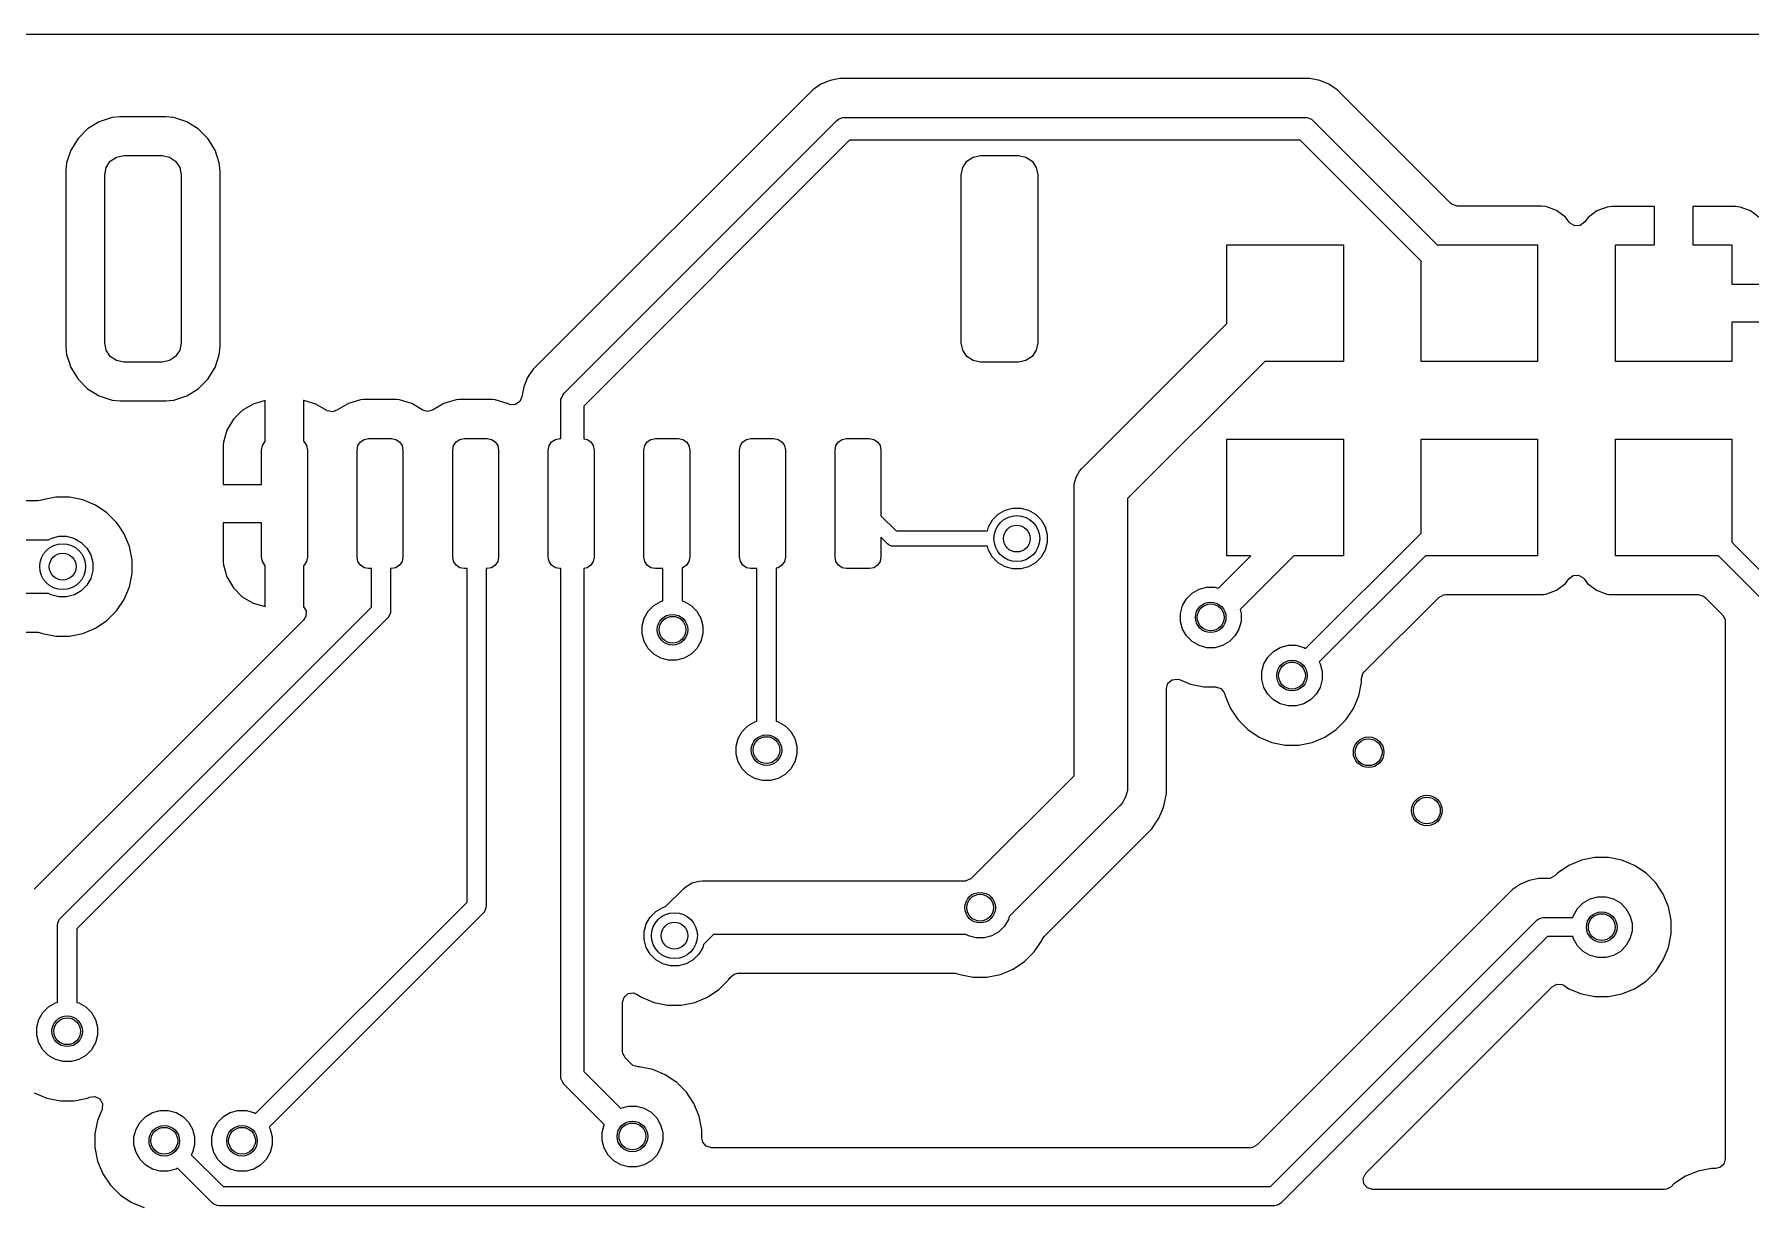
# Model space of a CAD drawing. Header units: inches. Extents: x -2.18 to 1.8, y 0.44 to 2.81.
# Drawn here: x -0.247 to 0.637, y 2.211 to 2.815 of the extents above; entities that cross this region are included whole.
import ezdxf

# ---------------------------------------------------------------- set-up
doc = ezdxf.new("R2010")
doc.units = ezdxf.units.IN
doc.header["$MEASUREMENT"] = 0
doc.layers.add('BLACK', color=250, linetype='CONTINUOUS')

msp = doc.modelspace()

# ---------------------------------------------------------------- linework, layer by layer
at = {"layer": 'BLACK', "linetype": 'CONTINUOUS'}
for p, q in [((-2.1747, 2.81459), (0.99983, 2.81459)), ((0.15379, 2.78608), (0.00986, 2.64216)), ((0.15803, 2.78892), (0.15379, 2.78608)), ((0.15379, 2.78608), (0.15379, 2.78608)), ((0.16275, 2.79087), (0.15803, 2.78892)), ((0.15803, 2.78892), (0.15803, 2.78892)), ((0.16693, 2.7917), (0.16275, 2.79087)), ((0.16275, 2.79087), (0.16275, 2.79087)), ((0.16776, 2.79187), (0.16693, 2.7917)), ((0.16693, 2.7917), (0.16693, 2.7917)), ((0.4098, 2.79187), (0.16776, 2.79187)), ((0.16776, 2.79187), (0.16776, 2.79187)), ((0.41481, 2.79087), (0.4098, 2.79187)), ((0.4098, 2.79187), (0.4098, 2.79187)), ((0.41952, 2.78892), (0.41481, 2.79087)), ((0.41481, 2.79087), (0.41481, 2.79087)), ((0.42377, 2.78608), (0.41952, 2.78892)), ((0.41952, 2.78892), (0.41952, 2.78892)), ((0.41952, 2.78892), (0.41952, 2.78892)), ((0.41952, 2.78892), (0.41952, 2.78892)), ((0.41952, 2.78892), (0.41952, 2.78892)), ((0.48222, 2.72763), (0.42377, 2.78608)), ((0.42377, 2.78608), (0.42377, 2.78608)), ((-0.21947, 2.76591), (-0.22441, 2.76097)), ((-0.21353, 2.76957), (-0.21947, 2.76591)), ((-0.20691, 2.77177), (-0.21353, 2.76957)), ((-0.21353, 2.76957), (-0.21353, 2.76957)), ((-0.20282, 2.77218), (-0.20691, 2.77177)), ((-0.17915, 2.77218), (-0.20282, 2.77218)), ((-0.20282, 2.77218), (-0.20282, 2.77218)), ((-0.17506, 2.77177), (-0.17915, 2.77218)), ((-0.16844, 2.76957), (-0.17506, 2.77177)), ((-0.16797, 2.76928), (-0.16844, 2.76957)), ((-0.16844, 2.76957), (-0.16844, 2.76957)), ((-0.16249, 2.76591), (-0.16797, 2.76928)), ((-0.15756, 2.76097), (-0.16249, 2.76591)), ((0.02582, 2.62981), (0.16614, 2.77012)), ((0.16614, 2.77012), (0.16703, 2.77086)), ((0.16703, 2.77086), (0.16828, 2.77137)), ((0.16828, 2.77137), (0.16916, 2.77174)), ((0.16916, 2.77174), (0.17031, 2.77185)), ((0.17031, 2.77185), (0.40724, 2.77185)), ((0.40724, 2.77185), (0.4084, 2.77174)), ((0.4084, 2.77174), (0.40928, 2.77137)), ((0.40928, 2.77137), (0.41052, 2.77086)), ((0.41052, 2.77086), (0.41142, 2.77012)), ((0.41142, 2.77012), (0.47536, 2.70618)), ((-0.22441, 2.76097), (-0.22808, 2.75503)), ((-0.15389, 2.75503), (-0.15756, 2.76097)), ((0.17276, 2.76004), (0.03591, 2.62318)), ((0.4048, 2.76004), (0.17276, 2.76004)), ((0.46701, 2.69783), (0.4048, 2.76004)), ((-0.23027, 2.7484), (-0.23069, 2.74431)), ((-0.22808, 2.75503), (-0.23027, 2.7484)), ((-0.22808, 2.75503), (-0.22808, 2.75503)), ((-0.20992, 2.74609), (-0.20779, 2.74928)), ((-0.20779, 2.74928), (-0.20459, 2.75142)), ((-0.20459, 2.75142), (-0.20083, 2.75217)), ((-0.20083, 2.75217), (-0.18114, 2.75217)), ((-0.18114, 2.75217), (-0.17738, 2.75142)), ((-0.17738, 2.75142), (-0.17418, 2.74928)), ((-0.17418, 2.74928), (-0.17205, 2.74609)), ((-0.1517, 2.7484), (-0.15389, 2.75503)), ((-0.15128, 2.74431), (-0.1517, 2.7484)), ((0.23102, 2.74609), (0.23316, 2.74928)), ((0.23316, 2.74928), (0.23635, 2.75142)), ((0.23635, 2.75142), (0.24012, 2.75217)), ((0.24012, 2.75217), (0.2598, 2.75217)), ((0.2598, 2.75217), (0.26357, 2.75142)), ((0.26357, 2.75142), (0.26676, 2.74928)), ((0.26676, 2.74928), (0.2689, 2.74609)), ((-0.23069, 2.74431), (-0.23069, 2.65372)), ((-0.21067, 2.74232), (-0.20992, 2.74609)), ((-0.21067, 2.65571), (-0.21067, 2.74232)), ((-0.17205, 2.74609), (-0.1713, 2.74232)), ((-0.1713, 2.74232), (-0.1713, 2.65571)), ((-0.15128, 2.65372), (-0.15128, 2.74431)), ((0.23028, 2.74232), (0.23102, 2.74609)), ((0.23028, 2.65571), (0.23028, 2.74232)), ((0.2689, 2.74609), (0.26965, 2.74232)), ((0.26965, 2.74232), (0.26965, 2.65571)), ((0.48303, 2.72698), (0.48222, 2.72763)), ((0.48567, 2.7262), (0.48303, 2.72698)), ((0.52892, 2.7262), (0.48567, 2.7262)), ((0.53131, 2.72594), (0.52892, 2.7262)), ((0.52892, 2.7262), (0.52892, 2.7262)), ((0.53582, 2.72426), (0.53131, 2.72594)), ((0.5367, 2.72393), (0.53582, 2.72426)), ((0.54131, 2.72048), (0.5367, 2.72393)), ((0.55748, 2.72364), (0.55295, 2.72024)), ((0.56278, 2.72561), (0.55748, 2.72364)), ((0.55748, 2.72364), (0.55748, 2.72364)), ((0.56512, 2.72587), (0.56278, 2.72561)), ((0.56278, 2.72561), (0.56278, 2.72561)), ((0.58717, 2.72587), (0.56512, 2.72587)), ((0.58717, 2.70618), (0.58717, 2.72587)), ((0.62889, 2.72587), (0.60685, 2.72587)), ((0.60685, 2.72587), (0.60685, 2.70618)), ((0.63124, 2.72561), (0.62889, 2.72587)), ((0.63654, 2.72364), (0.63124, 2.72561)), ((0.63124, 2.72561), (0.63124, 2.72561)), ((0.64107, 2.72024), (0.63654, 2.72364)), ((0.63654, 2.72364), (0.63654, 2.72364)), ((0.54331, 2.71781), (0.54131, 2.72048)), ((0.54376, 2.71729), (0.54331, 2.71781)), ((0.54618, 2.71597), (0.54376, 2.71729)), ((0.54892, 2.71616), (0.54618, 2.71597)), ((0.55112, 2.71781), (0.54892, 2.71616)), ((0.55295, 2.72024), (0.55112, 2.71781)), ((0.36701, 2.66567), (0.36701, 2.70618)), ((0.36701, 2.70618), (0.42701, 2.70618)), ((0.42701, 2.70618), (0.42701, 2.64618)), ((0.47536, 2.70618), (0.52701, 2.70618)), ((0.52701, 2.70618), (0.52701, 2.64618)), ((0.56701, 2.64618), (0.56701, 2.70618)), ((0.56701, 2.70618), (0.58717, 2.70618)), ((0.60685, 2.70618), (0.62701, 2.70618)), ((0.62701, 2.70618), (0.62701, 2.68602)), ((0.46701, 2.64618), (0.46701, 2.69783)), ((0.62701, 2.68602), (0.64669, 2.68602)), ((0.29238, 2.59104), (0.36701, 2.66567)), ((0.64669, 2.66634), (0.62701, 2.66634)), ((0.62701, 2.66634), (0.62701, 2.64618)), ((-0.23069, 2.65372), (-0.23069, 2.65372)), ((-0.23069, 2.65372), (-0.23027, 2.64963)), ((-0.20992, 2.65194), (-0.21067, 2.65571)), ((-0.20779, 2.64875), (-0.20992, 2.65194)), ((-0.17205, 2.65194), (-0.17418, 2.64875)), ((-0.1713, 2.65571), (-0.17205, 2.65194)), ((-0.1517, 2.64963), (-0.15128, 2.65372)), ((0.23102, 2.65194), (0.23028, 2.65571)), ((0.23316, 2.64875), (0.23102, 2.65194)), ((0.2689, 2.65194), (0.26676, 2.64875)), ((0.26965, 2.65571), (0.2689, 2.65194)), ((-0.23027, 2.64963), (-0.22915, 2.64626)), ((-0.22915, 2.64626), (-0.22808, 2.643)), ((-0.22808, 2.643), (-0.22441, 2.63706)), ((-0.20459, 2.64662), (-0.20779, 2.64875)), ((-0.20083, 2.64587), (-0.20459, 2.64662)), ((-0.18114, 2.64587), (-0.20083, 2.64587)), ((-0.17738, 2.64662), (-0.18114, 2.64587)), ((-0.17418, 2.64875), (-0.17738, 2.64662)), ((-0.15756, 2.63706), (-0.15389, 2.643)), ((-0.15389, 2.643), (-0.1517, 2.64963)), ((0.00986, 2.64216), (0.0077, 2.63892)), ((0.23635, 2.64662), (0.23316, 2.64875)), ((0.24012, 2.64587), (0.23635, 2.64662)), ((0.2598, 2.64587), (0.24012, 2.64587)), ((0.26357, 2.64662), (0.2598, 2.64587)), ((0.26676, 2.64875), (0.26357, 2.64662)), ((0.3865, 2.64618), (0.31591, 2.57559)), ((0.42701, 2.64618), (0.3865, 2.64618)), ((0.52701, 2.64618), (0.46701, 2.64618)), ((0.62701, 2.64618), (0.56701, 2.64618)), ((-0.22441, 2.63706), (-0.21947, 2.63212)), ((-0.16249, 2.63212), (-0.15756, 2.63706)), ((0.00507, 2.63319), (0.00403, 2.62795)), ((0.00703, 2.63791), (0.00507, 2.63319)), ((0.00507, 2.63319), (0.00507, 2.63319)), ((0.0077, 2.63892), (0.00703, 2.63791)), ((0.00703, 2.63791), (0.00703, 2.63791)), ((0.0077, 2.63892), (0.0077, 2.63892)), ((-0.21947, 2.63212), (-0.21353, 2.62846)), ((-0.21353, 2.62846), (-0.20691, 2.62626)), ((-0.20691, 2.62626), (-0.20282, 2.62585)), ((-0.20282, 2.62585), (-0.17915, 2.62585)), ((-0.17915, 2.62585), (-0.17506, 2.62626)), ((-0.17506, 2.62626), (-0.16844, 2.62846)), ((-0.16844, 2.62846), (-0.16249, 2.63212)), ((-0.1343, 2.62426), (-0.13986, 2.62097)), ((-0.12809, 2.62607), (-0.1343, 2.62426)), ((-0.1343, 2.62426), (-0.1343, 2.62426)), ((-0.12799, 2.62607), (-0.12809, 2.62607)), ((-0.12799, 2.60493), (-0.12799, 2.62607)), ((-0.10821, 2.62607), (-0.10831, 2.62607)), ((-0.10831, 2.62607), (-0.10831, 2.60493)), ((-0.102, 2.62426), (-0.10821, 2.62607)), ((-0.10821, 2.62607), (-0.10821, 2.62607)), ((-0.09632, 2.6209), (-0.102, 2.62426)), ((-0.102, 2.62426), (-0.102, 2.62426)), ((-0.08522, 2.62457), (-0.09112, 2.62108)), ((-0.07893, 2.6264), (-0.08522, 2.62457)), ((-0.08522, 2.62457), (-0.08522, 2.62457)), ((-0.07746, 2.62652), (-0.07893, 2.6264)), ((-0.07893, 2.6264), (-0.07893, 2.6264)), ((-0.06041, 2.62652), (-0.07746, 2.62652)), ((-0.07746, 2.62652), (-0.07746, 2.62652)), ((-0.05894, 2.6264), (-0.06041, 2.62652)), ((-0.06041, 2.62652), (-0.06041, 2.62652)), ((-0.05265, 2.62457), (-0.05894, 2.6264)), ((-0.05894, 2.6264), (-0.05894, 2.6264)), ((-0.04682, 2.62112), (-0.05265, 2.62457)), ((-0.05265, 2.62457), (-0.05265, 2.62457)), ((-0.03601, 2.62457), (-0.04185, 2.62112)), ((-0.02972, 2.6264), (-0.03601, 2.62457)), ((-0.03601, 2.62457), (-0.03601, 2.62457)), ((-0.02825, 2.62652), (-0.02972, 2.6264)), ((-0.02972, 2.6264), (-0.02972, 2.6264)), ((-0.0112, 2.62652), (-0.02825, 2.62652)), ((-0.02825, 2.62652), (-0.02825, 2.62652)), ((-0.00973, 2.6264), (-0.0112, 2.62652)), ((-0.0112, 2.62652), (-0.0112, 2.62652)), ((-0.00344, 2.62457), (-0.00973, 2.6264)), ((-0.00973, 2.6264), (-0.00973, 2.6264)), ((-0.00327, 2.62447), (-0.00344, 2.62457)), ((-0.00344, 2.62457), (-0.00344, 2.62457)), ((-0.00195, 2.62393), (-0.00327, 2.62447)), ((0.00305, 2.62564), (0.0008, 2.62405)), ((0.00398, 2.62796), (0.00305, 2.62564)), ((0.00403, 2.62795), (0.00398, 2.62796)), ((0.02409, 2.62563), (0.02421, 2.62678)), ((0.02409, 2.6065), (0.02409, 2.62563)), ((0.02421, 2.62678), (0.02457, 2.62766)), ((0.02457, 2.62766), (0.02509, 2.62891)), ((0.02509, 2.62891), (0.02582, 2.62981)), ((-0.14444, 2.6164), (-0.14773, 2.61083)), ((-0.13986, 2.62097), (-0.14444, 2.6164)), ((-0.14444, 2.6164), (-0.14444, 2.6164)), ((-0.13986, 2.62097), (-0.13986, 2.62097)), ((-0.0961, 2.62078), (-0.09632, 2.6209)), ((-0.09341, 2.62024), (-0.0961, 2.62078)), ((-0.09115, 2.62113), (-0.09341, 2.62024)), ((-0.09112, 2.62108), (-0.09115, 2.62113)), ((-0.04451, 2.62044), (-0.04682, 2.62112)), ((-0.04185, 2.62112), (-0.04451, 2.62044)), ((0.0008, 2.62405), (-0.00195, 2.62393)), ((0.03591, 2.62318), (0.03591, 2.60639)), ((-0.14773, 2.61083), (-0.14953, 2.60463)), ((-0.14773, 2.61083), (-0.14773, 2.61083)), ((-0.14953, 2.60463), (-0.14965, 2.60318)), ((-0.14965, 2.60318), (-0.14965, 2.58287)), ((-0.14953, 2.60463), (-0.14953, 2.60463)), ((-0.12996, 2.60059), (-0.12951, 2.60285)), ((-0.12996, 2.58287), (-0.12996, 2.60059)), ((-0.12951, 2.60285), (-0.12823, 2.60477)), ((-0.12823, 2.60477), (-0.12799, 2.60493)), ((-0.10831, 2.60493), (-0.10807, 2.60477)), ((-0.10807, 2.60477), (-0.10679, 2.60285)), ((-0.10679, 2.60285), (-0.10634, 2.60059)), ((-0.10634, 2.60059), (-0.10634, 2.54547)), ((-0.08075, 2.60059), (-0.0803, 2.60285)), ((-0.08075, 2.54547), (-0.08075, 2.60059)), ((-0.0803, 2.60285), (-0.07902, 2.60477)), ((-0.07902, 2.60477), (-0.0771, 2.60605)), ((-0.0771, 2.60605), (-0.07484, 2.6065)), ((-0.07484, 2.6065), (-0.06303, 2.6065)), ((-0.06303, 2.6065), (-0.06077, 2.60605)), ((-0.06077, 2.60605), (-0.05886, 2.60477)), ((-0.05886, 2.60477), (-0.05758, 2.60285)), ((-0.05758, 2.60285), (-0.05713, 2.60059)), ((-0.05713, 2.60059), (-0.05713, 2.54547)), ((-0.03154, 2.60059), (-0.03109, 2.60285)), ((-0.03154, 2.54547), (-0.03154, 2.60059)), ((-0.03109, 2.60285), (-0.02981, 2.60477)), ((-0.02981, 2.60477), (-0.02789, 2.60605)), ((-0.02789, 2.60605), (-0.02563, 2.6065)), ((-0.02563, 2.6065), (-0.01382, 2.6065)), ((-0.01382, 2.6065), (-0.01156, 2.60605)), ((-0.01156, 2.60605), (-0.00964, 2.60477)), ((-0.00964, 2.60477), (-0.00836, 2.60285)), ((-0.00836, 2.60285), (-0.00791, 2.60059)), ((-0.00791, 2.60059), (-0.00791, 2.54547)), ((0.01768, 2.60059), (0.01813, 2.60285)), ((0.01768, 2.54547), (0.01768, 2.60059)), ((0.01813, 2.60285), (0.01941, 2.60477)), ((0.01941, 2.60477), (0.02132, 2.60605)), ((0.02132, 2.60605), (0.02358, 2.6065)), ((0.02358, 2.6065), (0.02409, 2.6065)), ((0.03591, 2.60639), (0.03765, 2.60605)), ((0.03765, 2.60605), (0.03957, 2.60477)), ((0.03957, 2.60477), (0.04085, 2.60285)), ((0.04085, 2.60285), (0.0413, 2.60059)), ((0.0413, 2.60059), (0.0413, 2.54547)), ((0.06689, 2.60059), (0.06734, 2.60285)), ((0.06689, 2.54547), (0.06689, 2.60059)), ((0.06734, 2.60285), (0.06862, 2.60477)), ((0.06862, 2.60477), (0.07054, 2.60605)), ((0.07054, 2.60605), (0.0728, 2.6065)), ((0.0728, 2.6065), (0.08461, 2.6065)), ((0.08461, 2.6065), (0.08687, 2.60605)), ((0.08687, 2.60605), (0.08878, 2.60477)), ((0.08878, 2.60477), (0.09006, 2.60285)), ((0.09006, 2.60285), (0.09051, 2.60059)), ((0.09051, 2.60059), (0.09051, 2.54547)), ((0.1161, 2.60059), (0.11655, 2.60285)), ((0.1161, 2.54547), (0.1161, 2.60059)), ((0.11655, 2.60285), (0.11783, 2.60477)), ((0.11783, 2.60477), (0.11975, 2.60605)), ((0.11975, 2.60605), (0.12201, 2.6065)), ((0.12201, 2.6065), (0.13382, 2.6065)), ((0.13382, 2.6065), (0.13608, 2.60605)), ((0.13608, 2.60605), (0.13799, 2.60477)), ((0.13799, 2.60477), (0.13927, 2.60285)), ((0.13927, 2.60285), (0.13972, 2.60059)), ((0.13972, 2.60059), (0.13972, 2.54547)), ((0.16531, 2.60059), (0.16576, 2.60285)), ((0.16531, 2.54547), (0.16531, 2.60059)), ((0.16576, 2.60285), (0.16704, 2.60477)), ((0.16704, 2.60477), (0.16896, 2.60605)), ((0.16896, 2.60605), (0.17122, 2.6065)), ((0.17122, 2.6065), (0.18303, 2.6065)), ((0.18303, 2.6065), (0.18529, 2.60605)), ((0.18529, 2.60605), (0.18721, 2.60477)), ((0.18721, 2.60477), (0.18849, 2.60285)), ((0.18849, 2.60285), (0.18894, 2.60059)), ((0.18894, 2.60059), (0.18894, 2.56679)), ((0.36701, 2.54618), (0.36701, 2.60618)), ((0.36701, 2.60618), (0.42701, 2.60618)), ((0.42701, 2.60618), (0.42701, 2.54618)), ((0.46701, 2.55787), (0.46701, 2.60618)), ((0.46701, 2.60618), (0.52701, 2.60618)), ((0.52701, 2.60618), (0.52701, 2.54618)), ((0.56701, 2.54618), (0.56701, 2.60618)), ((0.56701, 2.60618), (0.62701, 2.60618)), ((0.62701, 2.60618), (0.62701, 2.55314)), ((0.2894, 2.58657), (0.29119, 2.58969)), ((0.29119, 2.58969), (0.29238, 2.59104)), ((-0.14965, 2.58287), (-0.12996, 2.58287)), ((0.28835, 2.5813), (0.28846, 2.5831)), ((0.28835, 2.43283), (0.28835, 2.5813)), ((0.28846, 2.5831), (0.2894, 2.58657)), ((-0.24516, 2.57435), (-0.44488, 2.57435)), ((-0.24329, 2.57472), (-0.24516, 2.57435)), ((-0.24276, 2.57494), (-0.24329, 2.57472)), ((-0.23585, 2.57632), (-0.24276, 2.57494)), ((-0.24276, 2.57494), (-0.24276, 2.57494)), ((-0.2288, 2.57632), (-0.23585, 2.57632)), ((-0.23585, 2.57632), (-0.23585, 2.57632)), ((-0.22189, 2.57494), (-0.2288, 2.57632)), ((-0.2288, 2.57632), (-0.2288, 2.57632)), ((-0.21538, 2.57225), (-0.22189, 2.57494)), ((-0.22189, 2.57494), (-0.22189, 2.57494)), ((-0.20952, 2.56833), (-0.21538, 2.57225)), ((-0.21538, 2.57225), (-0.21538, 2.57225)), ((0.31591, 2.57559), (0.31591, 2.42713)), ((-0.20454, 2.56335), (-0.20952, 2.56833)), ((-0.20952, 2.56833), (-0.20952, 2.56833)), ((-0.20397, 2.5625), (-0.20454, 2.56335)), ((-0.20454, 2.56335), (-0.20454, 2.56335)), ((-0.20063, 2.55749), (-0.20397, 2.5625)), ((-0.12996, 2.56319), (-0.14965, 2.56319)), ((-0.14965, 2.56319), (-0.14965, 2.54289)), ((-0.12996, 2.54547), (-0.12996, 2.56319)), ((0.18894, 2.56679), (0.19679, 2.55894)), ((0.24433, 2.56103), (0.24638, 2.56459)), ((0.24638, 2.56459), (0.24929, 2.56749)), ((0.24929, 2.56749), (0.25285, 2.56955)), ((0.25285, 2.56955), (0.25682, 2.57061)), ((0.25682, 2.57061), (0.26093, 2.57061)), ((0.26093, 2.57061), (0.2649, 2.56955)), ((0.2649, 2.56955), (0.26846, 2.56749)), ((0.26846, 2.56749), (0.27137, 2.56459)), ((0.27137, 2.56459), (0.27343, 2.56103)), ((-0.45036, 2.55433), (-0.23968, 2.55433)), ((-0.23968, 2.55433), (-0.23835, 2.5551)), ((-0.23835, 2.5551), (-0.23438, 2.55616)), ((-0.23438, 2.55616), (-0.23027, 2.55616)), ((-0.23027, 2.55616), (-0.2263, 2.5551)), ((-0.2263, 2.5551), (-0.22274, 2.55304)), ((-0.19793, 2.55098), (-0.20063, 2.55749)), ((-0.20063, 2.55749), (-0.20063, 2.55749)), ((-0.20063, 2.55749), (-0.20063, 2.55749)), ((0.19237, 2.55222), (0.18894, 2.55565)), ((0.18894, 2.55565), (0.18894, 2.54547)), ((0.19679, 2.55894), (0.24377, 2.55894)), ((0.24377, 2.55894), (0.24433, 2.56103)), ((0.27343, 2.56103), (0.27449, 2.55706)), ((0.27449, 2.55706), (0.27449, 2.55294)), ((0.40757, 2.49843), (0.46701, 2.55787)), ((-0.22274, 2.55304), (-0.21983, 2.55014)), ((-0.21983, 2.55014), (-0.21777, 2.54658)), ((-0.21777, 2.54658), (-0.21671, 2.54261)), ((-0.19656, 2.54407), (-0.19793, 2.55098)), ((-0.12951, 2.54321), (-0.12996, 2.54547)), ((-0.10634, 2.54547), (-0.10679, 2.54321)), ((-0.0803, 2.54321), (-0.08075, 2.54547)), ((-0.05713, 2.54547), (-0.05758, 2.54321)), ((-0.03109, 2.54321), (-0.03154, 2.54547)), ((-0.00791, 2.54547), (-0.00836, 2.54321)), ((0.01813, 2.54321), (0.01768, 2.54547)), ((0.0413, 2.54547), (0.04085, 2.54321)), ((0.06734, 2.54321), (0.06689, 2.54547)), ((0.09051, 2.54547), (0.09006, 2.54321)), ((0.11655, 2.54321), (0.1161, 2.54547)), ((0.13972, 2.54547), (0.13927, 2.54321)), ((0.16576, 2.54321), (0.16531, 2.54547)), ((0.18894, 2.54547), (0.18849, 2.54321)), ((0.19297, 2.55173), (0.19237, 2.55222)), ((0.19439, 2.55114), (0.19297, 2.55173)), ((0.19516, 2.55106), (0.19439, 2.55114)), ((0.24377, 2.55106), (0.19516, 2.55106)), ((0.24433, 2.54897), (0.24377, 2.55106)), ((0.24638, 2.54541), (0.24433, 2.54897)), ((0.24929, 2.54251), (0.24638, 2.54541)), ((0.27137, 2.54541), (0.26846, 2.54251)), ((0.27343, 2.54897), (0.27137, 2.54541)), ((0.27449, 2.55294), (0.27343, 2.54897)), ((0.36267, 2.52955), (0.3793, 2.54618)), ((0.3793, 2.54618), (0.36701, 2.54618)), ((0.40157, 2.54618), (0.37381, 2.51842)), ((0.42701, 2.54618), (0.40157, 2.54618)), ((0.46924, 2.54618), (0.41453, 2.49147)), ((0.52701, 2.54618), (0.46924, 2.54618)), ((0.62005, 2.54618), (0.56701, 2.54618)), ((0.64362, 2.52261), (0.62005, 2.54618)), ((0.62701, 2.55314), (0.65202, 2.52813)), ((-0.21671, 2.5385), (-0.21777, 2.53452)), ((-0.21671, 2.54261), (-0.21671, 2.5385)), ((-0.19793, 2.53012), (-0.19656, 2.53703)), ((-0.19656, 2.54289), (-0.19656, 2.54407)), ((-0.19656, 2.53703), (-0.19656, 2.54289)), ((-0.14965, 2.54289), (-0.14953, 2.54144)), ((-0.14953, 2.54144), (-0.14953, 2.54144)), ((-0.14953, 2.54144), (-0.14773, 2.53523)), ((-0.12823, 2.5413), (-0.12951, 2.54321)), ((-0.12799, 2.54114), (-0.12823, 2.5413)), ((-0.12799, 2.51999), (-0.12799, 2.54114)), ((-0.10807, 2.5413), (-0.10831, 2.54114)), ((-0.10831, 2.54114), (-0.10831, 2.51988)), ((-0.10679, 2.54321), (-0.10807, 2.5413)), ((-0.07902, 2.5413), (-0.0803, 2.54321)), ((-0.0771, 2.54002), (-0.07902, 2.5413)), ((-0.07484, 2.53957), (-0.0771, 2.54002)), ((-0.07335, 2.53957), (-0.07484, 2.53957)), ((-0.07335, 2.51974), (-0.07335, 2.53957)), ((-0.06303, 2.53957), (-0.0635, 2.53957)), ((-0.0635, 2.53957), (-0.0635, 2.5177)), ((-0.06077, 2.54002), (-0.06303, 2.53957)), ((-0.05886, 2.5413), (-0.06077, 2.54002)), ((-0.05758, 2.54321), (-0.05886, 2.5413)), ((-0.02981, 2.5413), (-0.03109, 2.54321)), ((-0.02789, 2.54002), (-0.02981, 2.5413)), ((-0.02563, 2.53957), (-0.02789, 2.54002)), ((-0.02413, 2.53957), (-0.02563, 2.53957)), ((-0.02413, 2.36783), (-0.02413, 2.53957)), ((-0.01382, 2.53957), (-0.01429, 2.53957)), ((-0.01429, 2.53957), (-0.01429, 2.36579)), ((-0.01156, 2.54002), (-0.01382, 2.53957)), ((-0.00964, 2.5413), (-0.01156, 2.54002)), ((-0.00836, 2.54321), (-0.00964, 2.5413)), ((0.01941, 2.5413), (0.01813, 2.54321)), ((0.02132, 2.54002), (0.01941, 2.5413)), ((0.02358, 2.53957), (0.02132, 2.54002)), ((0.02409, 2.53957), (0.02358, 2.53957)), ((0.02409, 2.27823), (0.02409, 2.53957)), ((0.03765, 2.54002), (0.03591, 2.53967)), ((0.03591, 2.53967), (0.03591, 2.28067)), ((0.03957, 2.5413), (0.03765, 2.54002)), ((0.04085, 2.54321), (0.03957, 2.5413)), ((0.06862, 2.5413), (0.06734, 2.54321)), ((0.07054, 2.54002), (0.06862, 2.5413)), ((0.0728, 2.53957), (0.07054, 2.54002)), ((0.07673, 2.53957), (0.0728, 2.53957)), ((0.07673, 2.52292), (0.07673, 2.53957)), ((0.08687, 2.54002), (0.08657, 2.53996)), ((0.08657, 2.53996), (0.08657, 2.52292)), ((0.08878, 2.5413), (0.08687, 2.54002)), ((0.09006, 2.54321), (0.08878, 2.5413)), ((0.11783, 2.5413), (0.11655, 2.54321)), ((0.11975, 2.54002), (0.11783, 2.5413)), ((0.12201, 2.53957), (0.11975, 2.54002)), ((0.12508, 2.53957), (0.12201, 2.53957)), ((0.12508, 2.46097), (0.12508, 2.53957)), ((0.13608, 2.54002), (0.13492, 2.53979)), ((0.13492, 2.53979), (0.13492, 2.46097)), ((0.13799, 2.5413), (0.13608, 2.54002)), ((0.13927, 2.54321), (0.13799, 2.5413)), ((0.16704, 2.5413), (0.16576, 2.54321)), ((0.16896, 2.54002), (0.16704, 2.5413)), ((0.17122, 2.53957), (0.16896, 2.54002)), ((0.18303, 2.53957), (0.17122, 2.53957)), ((0.18529, 2.54002), (0.18303, 2.53957)), ((0.18721, 2.5413), (0.18529, 2.54002)), ((0.18849, 2.54321), (0.18721, 2.5413)), ((0.25285, 2.54045), (0.24929, 2.54251)), ((0.25682, 2.53939), (0.25285, 2.54045)), ((0.26093, 2.53939), (0.25682, 2.53939)), ((0.2649, 2.54045), (0.26093, 2.53939)), ((0.26846, 2.54251), (0.2649, 2.54045)), ((0.5431, 2.53427), (0.5453, 2.53592)), ((0.5453, 2.53592), (0.54805, 2.53612)), ((0.54805, 2.53612), (0.55046, 2.5348)), ((-0.22274, 2.52806), (-0.2263, 2.526)), ((-0.21983, 2.53096), (-0.22274, 2.52806)), ((-0.21777, 2.53452), (-0.21983, 2.53096)), ((-0.20063, 2.52361), (-0.19793, 2.53012)), ((-0.14773, 2.53523), (-0.14773, 2.53523)), ((-0.14773, 2.53523), (-0.14444, 2.52966)), ((-0.14444, 2.52966), (-0.14444, 2.52966)), ((-0.14444, 2.52966), (-0.13986, 2.52509)), ((0.34912, 2.52695), (0.35268, 2.529)), ((0.35268, 2.529), (0.35665, 2.53007)), ((0.35665, 2.53007), (0.36076, 2.53007)), ((0.36076, 2.53007), (0.36267, 2.52955)), ((0.53131, 2.52642), (0.5367, 2.52843)), ((0.5367, 2.52843), (0.54131, 2.53188)), ((0.54131, 2.53188), (0.5431, 2.53427)), ((0.55046, 2.5348), (0.55092, 2.53427)), ((0.55092, 2.53427), (0.55271, 2.53188)), ((0.55271, 2.53188), (0.55731, 2.52843)), ((0.55731, 2.52843), (0.56271, 2.52642)), ((-0.23968, 2.52677), (-0.45036, 2.52677)), ((-0.23835, 2.526), (-0.23968, 2.52677)), ((-0.23438, 2.52494), (-0.23835, 2.526)), ((-0.23027, 2.52494), (-0.23438, 2.52494)), ((-0.23348, 2.3596), (-0.07335, 2.51974)), ((-0.2263, 2.526), (-0.23027, 2.52494)), ((-0.20454, 2.51775), (-0.20063, 2.52361)), ((-0.13986, 2.52509), (-0.13986, 2.52509)), ((-0.13986, 2.52509), (-0.1343, 2.5218)), ((-0.1343, 2.5218), (-0.12809, 2.52)), ((-0.12809, 2.52), (-0.12809, 2.52)), ((-0.12809, 2.52), (-0.12799, 2.51999)), ((-0.12799, 2.51999), (-0.12799, 2.51999)), ((-0.10831, 2.51988), (-0.10704, 2.51776)), ((0.06916, 2.51766), (0.07207, 2.52056)), ((0.07207, 2.52056), (0.07563, 2.52262)), ((0.07563, 2.52262), (0.07673, 2.52292)), ((0.08657, 2.52292), (0.08768, 2.52262)), ((0.08768, 2.52262), (0.09124, 2.52056)), ((0.09124, 2.52056), (0.09415, 2.51766)), ((0.34309, 2.51651), (0.34415, 2.52048)), ((0.34415, 2.52048), (0.34621, 2.52404)), ((0.34621, 2.52404), (0.34912, 2.52695)), ((0.37381, 2.51842), (0.37432, 2.51651)), ((0.43775, 2.48637), (0.47611, 2.52473)), ((0.47611, 2.52473), (0.47852, 2.52605)), ((0.47852, 2.52605), (0.47956, 2.52616)), ((0.47956, 2.52616), (0.52892, 2.52616)), ((0.52892, 2.52616), (0.52999, 2.52628)), ((0.52892, 2.52616), (0.52892, 2.52616)), ((0.52999, 2.52628), (0.53131, 2.52642)), ((0.56271, 2.52642), (0.56378, 2.5263)), ((0.56378, 2.5263), (0.56509, 2.52616)), ((0.56509, 2.52616), (0.56509, 2.52616)), ((0.56509, 2.52616), (0.60973, 2.52616)), ((0.60973, 2.52616), (0.61237, 2.52539)), ((0.61237, 2.52539), (0.61319, 2.52473)), ((0.61319, 2.52473), (0.62217, 2.51574)), ((-0.06495, 2.51422), (-0.22508, 2.35408)), ((-0.21538, 2.50885), (-0.20952, 2.51277)), ((-0.20952, 2.51277), (-0.20454, 2.51775)), ((-0.10831, 2.51308), (-0.17821, 2.44318)), ((-0.10713, 2.51501), (-0.10831, 2.51308)), ((-0.10704, 2.51776), (-0.10713, 2.51501)), ((-0.06433, 2.51496), (-0.06495, 2.51422)), ((-0.0636, 2.51674), (-0.06433, 2.51496)), ((-0.06433, 2.51496), (-0.06433, 2.51496)), ((-0.0635, 2.5177), (-0.0636, 2.51674)), ((0.06604, 2.51013), (0.0671, 2.5141)), ((0.06604, 2.50602), (0.06604, 2.51013)), ((0.0671, 2.5141), (0.06916, 2.51766)), ((0.09415, 2.51766), (0.0962, 2.5141)), ((0.0962, 2.5141), (0.09727, 2.51013)), ((0.09727, 2.51013), (0.09727, 2.50602)), ((0.34309, 2.5124), (0.34309, 2.51651)), ((0.34415, 2.50843), (0.34309, 2.5124)), ((0.37432, 2.5124), (0.37325, 2.50843)), ((0.37432, 2.51651), (0.37432, 2.5124)), ((0.62217, 2.51574), (0.62349, 2.51333)), ((0.62349, 2.51333), (0.6236, 2.51229)), ((0.6236, 2.51229), (0.6236, 2.23565)), ((-0.44488, 2.50675), (-0.24516, 2.50675)), ((-0.24516, 2.50675), (-0.24329, 2.50638)), ((-0.24329, 2.50638), (-0.24276, 2.50616)), ((-0.24276, 2.50616), (-0.23585, 2.50478)), ((-0.23585, 2.50478), (-0.23585, 2.50478)), ((-0.23585, 2.50478), (-0.23585, 2.50478)), ((-0.23585, 2.50478), (-0.2288, 2.50478)), ((-0.2288, 2.50478), (-0.22189, 2.50616)), ((-0.2288, 2.50478), (-0.2288, 2.50478)), ((-0.22189, 2.50616), (-0.21538, 2.50885)), ((0.0671, 2.50204), (0.06604, 2.50602)), ((0.06916, 2.49848), (0.0671, 2.50204)), ((0.0962, 2.50204), (0.09415, 2.49848)), ((0.09727, 2.50602), (0.0962, 2.50204)), ((0.34621, 2.50486), (0.34415, 2.50843)), ((0.34912, 2.50196), (0.34621, 2.50486)), ((0.35268, 2.4999), (0.34912, 2.50196)), ((0.36829, 2.50196), (0.36473, 2.4999)), ((0.3712, 2.50486), (0.36829, 2.50196)), ((0.37325, 2.50843), (0.3712, 2.50486)), ((0.07207, 2.49558), (0.06916, 2.49848)), ((0.07563, 2.49352), (0.07207, 2.49558)), ((0.0796, 2.49246), (0.07563, 2.49352)), ((0.08371, 2.49246), (0.0796, 2.49246)), ((0.08768, 2.49352), (0.08371, 2.49246)), ((0.09124, 2.49558), (0.08768, 2.49352)), ((0.09415, 2.49848), (0.09124, 2.49558)), ((0.35665, 2.49884), (0.35268, 2.4999)), ((0.36076, 2.49884), (0.35665, 2.49884)), ((0.36473, 2.4999), (0.36076, 2.49884)), ((0.386, 2.49048), (0.38806, 2.49404)), ((0.38806, 2.49404), (0.39096, 2.49694)), ((0.39096, 2.49694), (0.39452, 2.499)), ((0.39452, 2.499), (0.3985, 2.50006)), ((0.3985, 2.50006), (0.40261, 2.50006)), ((0.40261, 2.50006), (0.40658, 2.499)), ((0.40658, 2.499), (0.40757, 2.49843)), ((0.38494, 2.4865), (0.386, 2.49048)), ((0.38494, 2.48239), (0.38494, 2.4865)), ((0.41453, 2.49147), (0.4151, 2.49048)), ((0.4151, 2.49048), (0.41616, 2.4865)), ((0.41616, 2.4865), (0.41616, 2.48239)), ((0.43632, 2.48292), (0.43709, 2.48556)), ((0.43632, 2.48093), (0.43632, 2.48292)), ((0.43709, 2.48556), (0.43775, 2.48637)), ((0.33593, 2.47787), (0.3367, 2.48051)), ((0.33593, 2.43045), (0.33593, 2.47787)), ((0.3367, 2.48051), (0.33878, 2.48231)), ((0.33878, 2.48231), (0.3415, 2.4827)), ((0.3415, 2.4827), (0.34268, 2.48238)), ((0.34268, 2.48238), (0.34827, 2.48006)), ((0.34827, 2.48006), (0.35518, 2.47868)), ((0.35518, 2.47868), (0.35518, 2.47868)), ((0.35518, 2.47868), (0.36122, 2.47868)), ((0.36122, 2.47868), (0.36386, 2.47791)), ((0.36386, 2.47791), (0.36566, 2.47583)), ((0.36566, 2.47583), (0.36601, 2.47475)), ((0.36601, 2.47475), (0.36616, 2.47402)), ((0.386, 2.47842), (0.38494, 2.48239)), ((0.38806, 2.47486), (0.386, 2.47842)), ((0.39096, 2.47196), (0.38806, 2.47486)), ((0.41304, 2.47486), (0.41014, 2.47196)), ((0.4151, 2.47842), (0.41304, 2.47486)), ((0.41616, 2.48239), (0.4151, 2.47842)), ((0.43494, 2.47402), (0.43632, 2.48093)), ((0.36616, 2.47402), (0.36616, 2.47402)), ((0.36616, 2.47402), (0.36885, 2.46751)), ((0.36885, 2.46751), (0.36885, 2.46751)), ((0.36885, 2.46751), (0.37277, 2.46165)), ((0.39452, 2.4699), (0.39096, 2.47196)), ((0.3985, 2.46884), (0.39452, 2.4699)), ((0.40261, 2.46884), (0.3985, 2.46884)), ((0.40658, 2.4699), (0.40261, 2.46884)), ((0.41014, 2.47196), (0.40658, 2.4699)), ((0.42833, 2.46165), (0.43225, 2.46751)), ((0.43225, 2.46751), (0.43494, 2.47402)), ((0.11751, 2.45571), (0.12041, 2.45862)), ((0.12041, 2.45862), (0.12397, 2.46067)), ((0.12397, 2.46067), (0.12508, 2.46097)), ((0.13492, 2.46097), (0.13603, 2.46067)), ((0.13603, 2.46067), (0.13959, 2.45862)), ((0.13959, 2.45862), (0.14249, 2.45571)), ((0.37277, 2.46165), (0.37277, 2.46165)), ((0.37277, 2.46165), (0.37775, 2.45667)), ((0.37775, 2.45667), (0.37775, 2.45667)), ((0.37775, 2.45667), (0.38361, 2.45275)), ((0.41749, 2.45275), (0.42335, 2.45667)), ((0.42335, 2.45667), (0.42833, 2.46165)), ((0.11439, 2.44818), (0.11545, 2.45215)), ((0.11439, 2.44407), (0.11439, 2.44818)), ((0.11545, 2.45215), (0.11751, 2.45571)), ((0.14249, 2.45571), (0.14455, 2.45215)), ((0.14455, 2.45215), (0.14561, 2.44818)), ((0.14561, 2.44818), (0.14561, 2.44407)), ((0.38361, 2.45275), (0.38361, 2.45275)), ((0.38361, 2.45275), (0.38361, 2.45275)), ((0.38361, 2.45275), (0.39012, 2.45006)), ((0.39012, 2.45006), (0.39703, 2.44868)), ((0.39703, 2.44868), (0.39703, 2.44868)), ((0.39703, 2.44868), (0.39703, 2.44868)), ((0.39703, 2.44868), (0.40407, 2.44868)), ((0.40407, 2.44868), (0.41098, 2.45006)), ((0.40407, 2.44868), (0.40407, 2.44868)), ((0.41098, 2.45006), (0.41749, 2.45275)), ((-0.17821, 2.44318), (-0.2459, 2.37549)), ((0.11545, 2.4401), (0.11439, 2.44407)), ((0.11751, 2.43654), (0.11545, 2.4401)), ((0.14455, 2.4401), (0.14249, 2.43654)), ((0.14561, 2.44407), (0.14455, 2.4401)), ((0.12041, 2.43363), (0.11751, 2.43654)), ((0.12397, 2.43157), (0.12041, 2.43363)), ((0.12794, 2.43051), (0.12397, 2.43157)), ((0.13206, 2.43051), (0.12794, 2.43051)), ((0.13603, 2.43157), (0.13206, 2.43051)), ((0.13959, 2.43363), (0.13603, 2.43157)), ((0.14249, 2.43654), (0.13959, 2.43363)), ((0.23546, 2.37995), (0.28835, 2.43283)), ((0.33593, 2.4238), (0.33593, 2.43045)), ((0.31486, 2.42185), (0.31306, 2.41874)), ((0.31579, 2.42533), (0.31486, 2.42185)), ((0.31591, 2.42713), (0.31579, 2.42533)), ((0.33463, 2.41727), (0.33593, 2.4238)), ((0.31187, 2.41738), (0.25495, 2.36046)), ((0.31306, 2.41874), (0.31187, 2.41738)), ((0.33208, 2.41112), (0.33367, 2.41497)), ((0.33367, 2.41497), (0.33426, 2.41638)), ((0.33426, 2.41638), (0.33463, 2.41727)), ((0.33426, 2.41638), (0.33426, 2.41638)), ((0.27298, 2.35018), (0.32838, 2.40558)), ((0.32838, 2.40558), (0.33208, 2.41112)), ((0.54306, 2.3867), (0.5372, 2.38278)), ((0.54957, 2.38939), (0.54306, 2.3867)), ((0.54306, 2.3867), (0.54306, 2.3867)), ((0.55648, 2.39077), (0.54957, 2.38939)), ((0.54957, 2.38939), (0.54957, 2.38939)), ((0.56352, 2.39077), (0.55648, 2.39077)), ((0.55648, 2.39077), (0.55648, 2.39077)), ((0.57043, 2.38939), (0.56352, 2.39077)), ((0.56352, 2.39077), (0.56352, 2.39077)), ((0.57694, 2.3867), (0.57043, 2.38939)), ((0.57043, 2.38939), (0.57043, 2.38939)), ((0.5828, 2.38278), (0.57694, 2.3867)), ((0.57694, 2.3867), (0.57694, 2.3867)), ((0.08866, 2.37593), (0.09177, 2.37773)), ((0.09177, 2.37773), (0.09525, 2.37866)), ((0.09525, 2.37866), (0.09705, 2.37878)), ((0.09705, 2.37878), (0.23264, 2.37878)), ((0.23264, 2.37878), (0.23397, 2.37955)), ((0.23397, 2.37955), (0.23546, 2.37995)), ((0.51819, 2.3771), (0.5141, 2.37437)), ((0.5214, 2.37843), (0.51819, 2.3771)), ((0.51819, 2.3771), (0.51819, 2.3771)), ((0.52272, 2.37898), (0.5214, 2.37843)), ((0.5214, 2.37843), (0.5214, 2.37843)), ((0.52273, 2.37898), (0.52272, 2.37898)), ((0.52754, 2.37994), (0.52273, 2.37898)), ((0.53234, 2.37994), (0.52754, 2.37994)), ((0.53337, 2.38005), (0.53234, 2.37994)), ((0.53579, 2.38137), (0.53337, 2.38005)), ((0.5372, 2.38278), (0.53579, 2.38137)), ((0.5372, 2.38278), (0.5372, 2.38278)), ((0.58778, 2.3778), (0.5828, 2.38278)), ((0.5828, 2.38278), (0.5828, 2.38278)), ((0.5917, 2.37194), (0.58778, 2.3778)), ((0.58778, 2.3778), (0.58778, 2.3778)), ((-0.2459, 2.37549), (-0.24693, 2.37446)), ((0.0781, 2.36554), (0.0873, 2.37474)), ((0.0873, 2.37474), (0.08866, 2.37593)), ((0.5141, 2.37437), (0.38256, 2.24283)), ((0.5141, 2.37437), (0.5141, 2.37437)), ((0.55041, 2.36749), (0.55397, 2.36955)), ((0.55397, 2.36955), (0.55794, 2.37061)), ((0.55794, 2.37061), (0.56206, 2.37061)), ((0.56206, 2.37061), (0.56603, 2.36955)), ((0.56603, 2.36955), (0.56959, 2.36749)), ((0.59439, 2.36543), (0.5917, 2.37194)), ((0.5917, 2.37194), (0.5917, 2.37194)), ((0.5917, 2.37194), (0.5917, 2.37194)), ((-0.23409, 2.35886), (-0.23348, 2.3596)), ((-0.13298, 2.25898), (-0.02413, 2.36783)), ((-0.01573, 2.36231), (-0.12602, 2.25202)), ((-0.01512, 2.36305), (-0.01573, 2.36231)), ((-0.01439, 2.36483), (-0.01512, 2.36305)), ((-0.01512, 2.36305), (-0.01512, 2.36305)), ((-0.01429, 2.36579), (-0.01439, 2.36483)), ((0.06809, 2.35662), (0.07014, 2.36018)), ((0.07014, 2.36018), (0.07305, 2.36308)), ((0.07305, 2.36308), (0.07661, 2.36514)), ((0.07661, 2.36514), (0.0781, 2.36554)), ((0.25495, 2.36046), (0.25455, 2.35897)), ((0.52727, 2.35909), (0.52904, 2.35983)), ((0.52904, 2.35983), (0.53, 2.35992)), ((0.52904, 2.35983), (0.52904, 2.35983)), ((0.53, 2.35992), (0.54515, 2.35992)), ((0.54515, 2.35992), (0.54545, 2.36103)), ((0.54545, 2.36103), (0.54751, 2.36459)), ((0.54751, 2.36459), (0.55041, 2.36749)), ((0.56959, 2.36749), (0.57249, 2.36459)), ((0.57249, 2.36459), (0.57455, 2.36103)), ((0.57455, 2.36103), (0.57561, 2.35706)), ((0.59577, 2.35852), (0.59439, 2.36543)), ((-0.23492, 2.35612), (-0.23483, 2.35708)), ((-0.23492, 2.31622), (-0.23492, 2.35612)), ((-0.23483, 2.35708), (-0.23409, 2.35886)), ((-0.23409, 2.35886), (-0.23409, 2.35886)), ((-0.22508, 2.35408), (-0.22508, 2.31622)), ((0.06702, 2.35265), (0.06809, 2.35662)), ((0.06702, 2.34854), (0.06702, 2.35265)), ((0.10275, 2.35122), (0.09759, 2.34605)), ((0.23264, 2.35122), (0.10275, 2.35122)), ((0.23397, 2.35045), (0.23264, 2.35122)), ((0.23794, 2.34939), (0.23397, 2.35045)), ((0.24603, 2.35045), (0.24206, 2.34939)), ((0.24959, 2.35251), (0.24603, 2.35045)), ((0.25249, 2.35541), (0.24959, 2.35251)), ((0.25455, 2.35897), (0.25249, 2.35541)), ((0.38942, 2.22138), (0.52652, 2.35848)), ((0.52652, 2.35848), (0.52727, 2.35909)), ((0.57561, 2.35294), (0.57455, 2.34897)), ((0.57561, 2.35706), (0.57561, 2.35294)), ((0.59439, 2.34457), (0.59577, 2.35148)), ((0.59577, 2.35148), (0.59577, 2.35852)), ((0.06809, 2.34456), (0.06702, 2.34854)), ((0.07014, 2.341), (0.06809, 2.34456)), ((0.09719, 2.34456), (0.09513, 2.341)), ((0.09759, 2.34605), (0.09719, 2.34456)), ((0.24206, 2.34939), (0.23794, 2.34939)), ((0.2628, 2.33722), (0.26778, 2.3422)), ((0.26778, 2.3422), (0.2717, 2.34806)), ((0.2717, 2.34806), (0.27192, 2.34859)), ((0.27192, 2.34859), (0.27298, 2.35018)), ((0.53204, 2.35008), (0.39494, 2.21298)), ((0.54515, 2.35008), (0.53204, 2.35008)), ((0.54545, 2.34897), (0.54515, 2.35008)), ((0.54751, 2.34541), (0.54545, 2.34897)), ((0.55041, 2.34251), (0.54751, 2.34541)), ((0.55397, 2.34045), (0.55041, 2.34251)), ((0.56959, 2.34251), (0.56603, 2.34045)), ((0.57249, 2.34541), (0.56959, 2.34251)), ((0.57455, 2.34897), (0.57249, 2.34541)), ((0.5917, 2.33806), (0.59439, 2.34457)), ((0.07305, 2.3381), (0.07014, 2.341)), ((0.07661, 2.33604), (0.07305, 2.3381)), ((0.08058, 2.33498), (0.07661, 2.33604)), ((0.08469, 2.33498), (0.08058, 2.33498)), ((0.08866, 2.33604), (0.08469, 2.33498)), ((0.09222, 2.3381), (0.08866, 2.33604)), ((0.09513, 2.341), (0.09222, 2.3381)), ((0.25043, 2.33061), (0.25694, 2.3333)), ((0.25694, 2.3333), (0.2628, 2.33722)), ((0.55794, 2.33939), (0.55397, 2.34045)), ((0.56206, 2.33939), (0.55794, 2.33939)), ((0.56603, 2.34045), (0.56206, 2.33939)), ((0.58778, 2.3322), (0.5917, 2.33806)), ((0.10544, 2.32281), (0.11042, 2.32779)), ((0.11042, 2.32779), (0.11125, 2.32903)), ((0.11125, 2.32903), (0.11336, 2.3308)), ((0.11336, 2.3308), (0.11531, 2.3312)), ((0.11531, 2.3312), (0.22716, 2.3312)), ((0.22716, 2.3312), (0.22903, 2.33083)), ((0.22903, 2.33083), (0.22957, 2.33061)), ((0.22957, 2.33061), (0.23648, 2.32923)), ((0.23648, 2.32923), (0.23648, 2.32923)), ((0.23648, 2.32923), (0.23648, 2.32923)), ((0.23648, 2.32923), (0.24352, 2.32923)), ((0.24352, 2.32923), (0.25043, 2.33061)), ((0.24352, 2.32923), (0.24352, 2.32923)), ((0.48595, 2.27567), (0.53454, 2.32427)), ((0.53454, 2.32427), (0.53695, 2.32559)), ((0.53695, 2.32559), (0.5397, 2.32539)), ((0.5397, 2.32539), (0.5407, 2.32488)), ((0.5407, 2.32488), (0.54306, 2.3233)), ((0.57694, 2.3233), (0.5828, 2.32722)), ((0.5828, 2.32722), (0.58778, 2.3322)), ((-0.23959, 2.31387), (-0.23603, 2.31593)), ((-0.23603, 2.31593), (-0.23492, 2.31622)), ((-0.22508, 2.31622), (-0.22397, 2.31593)), ((-0.22397, 2.31593), (-0.22041, 2.31387)), ((0.05593, 2.31629), (0.0567, 2.31893)), ((0.05593, 2.29099), (0.05593, 2.31629)), ((0.0567, 2.31893), (0.05878, 2.32073)), ((0.05878, 2.32073), (0.0615, 2.32112)), ((0.0615, 2.32112), (0.06352, 2.32035)), ((0.06352, 2.32035), (0.0657, 2.31889)), ((0.0657, 2.31889), (0.0657, 2.31889)), ((0.0657, 2.31889), (0.0657, 2.31889)), ((0.0657, 2.31889), (0.0722, 2.3162)), ((0.0722, 2.3162), (0.07652, 2.31534)), ((0.07652, 2.31534), (0.07911, 2.31482)), ((0.08616, 2.31482), (0.09307, 2.3162)), ((0.09307, 2.3162), (0.09958, 2.31889)), ((0.09958, 2.31889), (0.10544, 2.32281)), ((0.54306, 2.3233), (0.54957, 2.32061)), ((0.54957, 2.32061), (0.55644, 2.31924)), ((0.55644, 2.31924), (0.55648, 2.31923)), ((0.55648, 2.31923), (0.55648, 2.31923)), ((0.55648, 2.31923), (0.55648, 2.31923)), ((0.55648, 2.31923), (0.56352, 2.31923)), ((0.56352, 2.31923), (0.57043, 2.32061)), ((0.56352, 2.31923), (0.56352, 2.31923)), ((0.57043, 2.32061), (0.57694, 2.3233)), ((-0.24561, 2.30343), (-0.24455, 2.3074)), ((-0.24455, 2.3074), (-0.24249, 2.31096)), ((-0.24249, 2.31096), (-0.23959, 2.31387)), ((-0.22041, 2.31387), (-0.21751, 2.31096)), ((-0.21751, 2.31096), (-0.21545, 2.3074)), ((-0.21545, 2.3074), (-0.21439, 2.30343)), ((0.07911, 2.31482), (0.07911, 2.31482)), ((0.07911, 2.31482), (0.07911, 2.31482)), ((0.07911, 2.31482), (0.08616, 2.31482)), ((0.08616, 2.31482), (0.08616, 2.31482)), ((-0.24561, 2.29932), (-0.24561, 2.30343)), ((-0.24455, 2.29535), (-0.24561, 2.29932)), ((-0.21439, 2.29932), (-0.21545, 2.29535)), ((-0.21439, 2.30343), (-0.21439, 2.29932)), ((-0.24249, 2.29179), (-0.24455, 2.29535)), ((-0.23959, 2.28888), (-0.24249, 2.29179)), ((-0.23603, 2.28683), (-0.23959, 2.28888)), ((-0.22041, 2.28888), (-0.22397, 2.28683)), ((-0.21751, 2.29179), (-0.22041, 2.28888)), ((-0.21545, 2.29535), (-0.21751, 2.29179)), ((0.05604, 2.28995), (0.05593, 2.29099)), ((0.05736, 2.28754), (0.05604, 2.28995)), ((-0.23206, 2.28576), (-0.23603, 2.28683)), ((-0.22794, 2.28576), (-0.23206, 2.28576)), ((-0.22397, 2.28683), (-0.22794, 2.28576)), ((0.03591, 2.28067), (0.05485, 2.26173)), ((0.06045, 2.28444), (0.05736, 2.28754)), ((0.06126, 2.28379), (0.06045, 2.28444)), ((0.0639, 2.28301), (0.06126, 2.28379)), ((0.06451, 2.28301), (0.0639, 2.28301)), ((0.07142, 2.28164), (0.06451, 2.28301)), ((0.06451, 2.28301), (0.06451, 2.28301)), ((0.07793, 2.27894), (0.07142, 2.28164)), ((0.07142, 2.28164), (0.07142, 2.28164)), ((0.02421, 2.27708), (0.02409, 2.27823)), ((0.02509, 2.27495), (0.02421, 2.27708)), ((0.02582, 2.27405), (0.02509, 2.27495)), ((0.0465, 2.25338), (0.02582, 2.27405)), ((0.08378, 2.27503), (0.07793, 2.27894)), ((0.07793, 2.27894), (0.07793, 2.27894)), ((0.08877, 2.27004), (0.08378, 2.27503)), ((0.08378, 2.27503), (0.08378, 2.27503)), ((0.43855, 2.22827), (0.48595, 2.27567)), ((-0.24694, 2.26968), (-0.24043, 2.26698)), ((-0.24043, 2.26698), (-0.23352, 2.26561)), ((-0.23352, 2.26561), (-0.23352, 2.26561)), ((-0.23352, 2.26561), (-0.23352, 2.26561)), ((-0.23352, 2.26561), (-0.22648, 2.26561)), ((-0.22648, 2.26561), (-0.21957, 2.26698)), ((-0.22648, 2.26561), (-0.22648, 2.26561)), ((-0.21957, 2.26698), (-0.21843, 2.26745)), ((-0.21843, 2.26745), (-0.2157, 2.26775)), ((-0.2157, 2.26775), (-0.21324, 2.26652)), ((-0.21324, 2.26652), (-0.21184, 2.26415)), ((-0.21184, 2.26415), (-0.21193, 2.2614)), ((0.05496, 2.26179), (0.05893, 2.26286)), ((0.05893, 2.26286), (0.06304, 2.26286)), ((0.06304, 2.26286), (0.06701, 2.26179)), ((0.09268, 2.26419), (0.08877, 2.27004)), ((0.08877, 2.27004), (0.08877, 2.27004)), ((0.09538, 2.25768), (0.09268, 2.26419)), ((0.09268, 2.26419), (0.09268, 2.26419)), ((0.09268, 2.26419), (0.09268, 2.26419)), ((-0.21439, 2.25543), (-0.21577, 2.24852)), ((-0.21206, 2.26108), (-0.21439, 2.25543)), ((-0.21439, 2.25543), (-0.21439, 2.25543)), ((-0.21193, 2.2614), (-0.21206, 2.26108)), ((-0.19455, 2.25103), (-0.19249, 2.25459)), ((-0.19249, 2.25459), (-0.18959, 2.25749)), ((-0.18959, 2.25749), (-0.18603, 2.25955)), ((-0.18603, 2.25955), (-0.18206, 2.26061)), ((-0.18206, 2.26061), (-0.17794, 2.26061)), ((-0.17794, 2.26061), (-0.17397, 2.25955)), ((-0.17397, 2.25955), (-0.17041, 2.25749)), ((-0.17041, 2.25749), (-0.16751, 2.25459)), ((-0.16751, 2.25459), (-0.16545, 2.25103)), ((-0.15455, 2.25103), (-0.15249, 2.25459)), ((-0.15249, 2.25459), (-0.14959, 2.25749)), ((-0.14959, 2.25749), (-0.14603, 2.25955)), ((-0.14603, 2.25955), (-0.14206, 2.26061)), ((-0.14206, 2.26061), (-0.13794, 2.26061)), ((-0.13794, 2.26061), (-0.13397, 2.25955)), ((-0.13397, 2.25955), (-0.13298, 2.25898)), ((0.04537, 2.2493), (0.04643, 2.25327)), ((0.04643, 2.25327), (0.0465, 2.25338)), ((0.05485, 2.26173), (0.05496, 2.26179)), ((0.06701, 2.26179), (0.07057, 2.25974)), ((0.07057, 2.25974), (0.07348, 2.25683)), ((0.07348, 2.25683), (0.07553, 2.25327)), ((0.07553, 2.25327), (0.0766, 2.2493)), ((0.09662, 2.25145), (0.09538, 2.25768)), ((-0.21577, 2.24852), (-0.21577, 2.24148)), ((-0.19561, 2.24706), (-0.19455, 2.25103)), ((-0.19561, 2.24294), (-0.19561, 2.24706)), ((-0.16545, 2.25103), (-0.16439, 2.24706)), ((-0.16439, 2.24706), (-0.16439, 2.24294)), ((-0.15561, 2.24706), (-0.15455, 2.25103)), ((-0.15561, 2.24294), (-0.15561, 2.24706)), ((-0.12602, 2.25202), (-0.12545, 2.25103)), ((-0.12545, 2.25103), (-0.12439, 2.24706)), ((-0.12439, 2.24706), (-0.12439, 2.24294)), ((0.04537, 2.24519), (0.04537, 2.2493)), ((0.04643, 2.24122), (0.04537, 2.24519)), ((0.0766, 2.24519), (0.07553, 2.24122)), ((0.0766, 2.2493), (0.0766, 2.24519)), ((0.09675, 2.25077), (0.09662, 2.25145)), ((0.09675, 2.24628), (0.09675, 2.25077)), ((0.09675, 2.25077), (0.09675, 2.25077)), ((0.09719, 2.24425), (0.09675, 2.24628)), ((-0.21577, 2.24148), (-0.21439, 2.23457)), ((-0.19455, 2.23897), (-0.19561, 2.24294)), ((-0.19249, 2.23541), (-0.19455, 2.23897)), ((-0.16545, 2.23897), (-0.16616, 2.23775)), ((-0.16616, 2.23775), (-0.14978, 2.22138)), ((-0.16439, 2.24294), (-0.16545, 2.23897)), ((-0.15455, 2.23897), (-0.15561, 2.24294)), ((-0.15249, 2.23541), (-0.15455, 2.23897)), ((-0.12545, 2.23897), (-0.12751, 2.23541)), ((-0.12439, 2.24294), (-0.12545, 2.23897)), ((0.04849, 2.23766), (0.04643, 2.24122)), ((0.0514, 2.23475), (0.04849, 2.23766)), ((0.07348, 2.23766), (0.07057, 2.23475)), ((0.07553, 2.24122), (0.07348, 2.23766)), ((0.09899, 2.24217), (0.09719, 2.24425)), ((0.10163, 2.2414), (0.09899, 2.24217)), ((0.3791, 2.2414), (0.10163, 2.2414)), ((0.38014, 2.24151), (0.3791, 2.2414)), ((0.38256, 2.24283), (0.38014, 2.24151)), ((0.6236, 2.23565), (0.62283, 2.23301)), ((-0.21439, 2.23457), (-0.21439, 2.23457)), ((-0.21439, 2.23457), (-0.2117, 2.22806)), ((-0.2117, 2.22806), (-0.2117, 2.22806)), ((-0.2117, 2.22806), (-0.20778, 2.2222)), ((-0.18959, 2.23251), (-0.19249, 2.23541)), ((-0.18603, 2.23045), (-0.18959, 2.23251)), ((-0.18206, 2.22939), (-0.18603, 2.23045)), ((-0.17794, 2.22939), (-0.18206, 2.22939)), ((-0.17397, 2.23045), (-0.17794, 2.22939)), ((-0.17321, 2.23089), (-0.17397, 2.23045)), ((-0.1553, 2.21298), (-0.17321, 2.23089)), ((-0.14959, 2.23251), (-0.15249, 2.23541)), ((-0.14603, 2.23045), (-0.14959, 2.23251)), ((-0.14206, 2.22939), (-0.14603, 2.23045)), ((-0.13794, 2.22939), (-0.14206, 2.22939)), ((-0.13397, 2.23045), (-0.13794, 2.22939)), ((-0.13041, 2.23251), (-0.13397, 2.23045)), ((-0.12751, 2.23541), (-0.13041, 2.23251)), ((0.05496, 2.23269), (0.0514, 2.23475)), ((0.05893, 2.23163), (0.05496, 2.23269)), ((0.06304, 2.23163), (0.05893, 2.23163)), ((0.06701, 2.23269), (0.06304, 2.23163)), ((0.07057, 2.23475), (0.06701, 2.23269)), ((0.43717, 2.22552), (0.43831, 2.22802)), ((0.43831, 2.22802), (0.43855, 2.22827)), ((0.60306, 2.2267), (0.5972, 2.22278)), ((0.60957, 2.22939), (0.60306, 2.2267)), ((0.60306, 2.2267), (0.60306, 2.2267)), ((0.61648, 2.23077), (0.60957, 2.22939)), ((0.60957, 2.22939), (0.60957, 2.22939)), ((0.61872, 2.23077), (0.61648, 2.23077)), ((0.62075, 2.23121), (0.61872, 2.23077)), ((0.62283, 2.23301), (0.62075, 2.23121)), ((-0.20778, 2.2222), (-0.20778, 2.2222)), ((-0.20778, 2.2222), (-0.2028, 2.21722)), ((-0.14978, 2.22138), (0.38942, 2.22138)), ((0.43756, 2.22279), (0.43717, 2.22552)), ((0.43936, 2.22072), (0.43756, 2.22279)), ((0.442, 2.21994), (0.43936, 2.22072)), ((0.59234, 2.21994), (0.442, 2.21994)), ((0.59337, 2.22005), (0.59234, 2.21994)), ((0.59579, 2.22137), (0.59337, 2.22005)), ((0.5972, 2.22278), (0.59579, 2.22137)), ((0.5972, 2.22278), (0.5972, 2.22278)), ((-0.2028, 2.21722), (-0.2028, 2.21722)), ((-0.2028, 2.21722), (-0.19694, 2.2133)), ((-0.19694, 2.2133), (-0.19694, 2.2133)), ((-0.19694, 2.2133), (-0.19694, 2.2133)), ((-0.19694, 2.2133), (-0.19043, 2.21061)), ((-0.15456, 2.21236), (-0.1553, 2.21298)), ((-0.15278, 2.21163), (-0.15456, 2.21236)), ((-0.15456, 2.21236), (-0.15456, 2.21236)), ((-0.15182, 2.21154), (-0.15278, 2.21163)), ((0.39146, 2.21154), (-0.15182, 2.21154)), ((0.39242, 2.21163), (0.39146, 2.21154)), ((0.39294, 2.21185), (0.39242, 2.21163)), ((0.39242, 2.21163), (0.39242, 2.21163)), ((0.39419, 2.21236), (0.39294, 2.21185)), ((0.39494, 2.21298), (0.39419, 2.21237)), ((0.39419, 2.21237), (0.39419, 2.21236))]:
    msp.add_line(p, q, dxfattribs=at)
at = {"layer": 'BLACK'}
for centre, radius in [((0.25888, 2.555), 0.01181), ((-0.23232, 2.54055), 0.01181), ((0.3587, 2.51445), 0.00787), ((0.08165, 2.50807), 0.00787), ((0.40055, 2.48445), 0.00787), ((0.13, 2.44612), 0.00787), ((0.44, 2.445), 0.00787), ((0.47, 2.415), 0.00787), ((0.24, 2.365), 0.00787), ((0.08264, 2.35059), 0.01181), ((0.56, 2.355), 0.00787), ((-0.23, 2.30138), 0.00787), ((0.06098, 2.24724), 0.00787), ((-0.18, 2.245), 0.00787), ((-0.14, 2.245), 0.00787)]:
    msp.add_circle(centre, radius, dxfattribs=at)
at = {"layer": 'WHITE'}
for centre in [(0.25888, 2.555), (-0.23232, 2.54055), (0.3587, 2.51445), (0.08165, 2.50807), (0.40055, 2.48445), (0.13, 2.44612), (0.44, 2.445), (0.47, 2.415), (0.24, 2.365), (0.56, 2.355), (0.08264, 2.35059), (-0.23, 2.30138), (0.06098, 2.24724), (-0.18, 2.245), (-0.14, 2.245)]:
    msp.add_circle(centre, 0.00689, dxfattribs=at)

doc.saveas('drawing.dxf')
